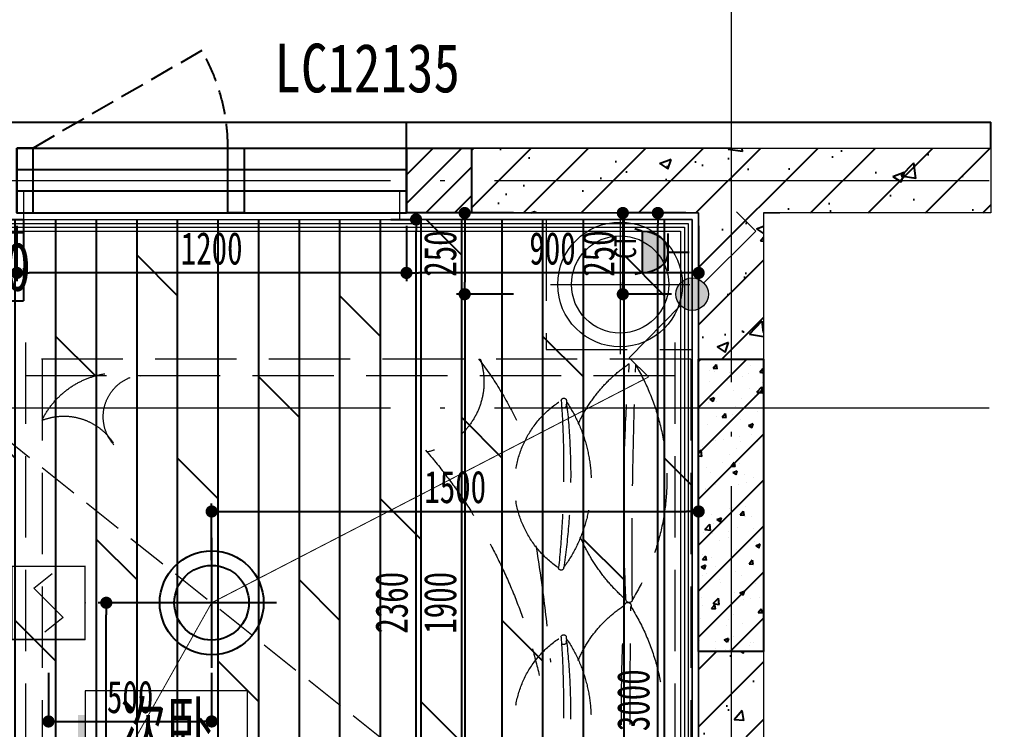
# Model space of a CAD drawing. Header units: millimetres. Extents: x 815519 to 890079, y 147095 to 251022.
# Drawn here: x 849221 to 852239, y 215428 to 217613 of the extents above; entities that cross this region are included whole.
import ezdxf
from ezdxf.enums import TextEntityAlignment as Align

# ---------------------------------------------------------------- set-up
doc = ezdxf.new("R2010")
doc.units = ezdxf.units.MM
doc.header["$LTSCALE"] = 1000
for name, pattern in [('__DASH', [0.35, 0.25, -0.1]), ('DASH', [0.35, 0.25, -0.1]), ('DASHDOT', [1, 0.5, -0.25, 0, -0.25]), ('DOTE', [61.468, 50.8, -5.08, 0.508, -5.08])]:
    doc.linetypes.add(name, pattern=pattern)
doc.layers.get('Defpoints').update_dxf_attribs({"color": 1})
for name, color, linetype in [('-02插座图层', 30, 'Continuous'), ('A-WIND（门窗）', 155, 'Continuous'), ('A-完成面尺寸标注', 53, 'Continuous'), ('A-尺寸标注', 53, 'Continuous'), ('DOOR_FIRE', 4, 'Continuous'), ('EL-插座设备', 11, 'Continuous'), ('EQUIP-消防', 3, 'Continuous'), ('FC-材料分缝', 8, 'Continuous'), ('PC_预制内墙', 31, 'Continuous'), ('PC_预制外墙', 11, 'Continuous'), ('PC_预制外墙填充', 252, 'Continuous'), ('PUB_HATCH', 8, 'Continuous'), ('SURFACE', 6, 'Continuous'), ('WINDOW_TEXT', 7, 'Continuous'), ('空调', 9, 'Continuous')]:
    doc.layers.add(name, color=color, linetype=linetype)
for name, color, linetype, lineweight in [('A-文字', 50, 'Continuous', 0), ('EL-开关尺寸', 53, 'Continuous', 0), ('EL-开关设备', 140, 'Continuous', 0), ('EL-插座尺寸', 53, 'Continuous', 0), ('EL-线路控制', 11, 'Continuous', 0), ('FF-活动家具', 33, 'Continuous', 0), ('L-梁', 91, 'DASH', 0), ('RC-天花尺寸', 53, 'Continuous', 0), ('RC-天花灯具', 140, 'Continuous', 0), ('RC-天花灯具尺寸', 53, 'Continuous', 0), ('RC-天花造型', 40, 'Continuous', 0), ('S-WALL', 255, 'Continuous', 0), ('S-装饰完成线', 30, 'Continuous', 0), ('S-轴线', 149, 'DOTE', 0), ('梁标注', 134, 'Continuous', 18)]:
    doc.layers.add(name, color=color, linetype=linetype, lineweight=lineweight)
doc.styles.get("Standard").update_dxf_attribs({"font": 'gbenor.shx', "bigfont": 'gbcbig.shx'})
doc.styles.add('TH-STYLE1', font='', dxfattribs={"width": 0.7})
doc.styles.add('宋体', font='', dxfattribs={"width": 0.8})
doc.styles.add('文字标注', font='')
doc.styles.get('TH-STYLE1').set_extended_font_data('STFangsong')
doc.styles.get('宋体').set_extended_font_data('NSimSun')
doc.styles.get('文字标注').set_extended_font_data('SimSun')
doc.dimstyles.new('[布局]1：50', dxfattribs={"dimtxt": 2, "dimasz": 0.75, "dimexe": 0.5, "dimexo": 0.8, "dimgap": 0.5, "dimtad": 1, "dimdec": 0, "dimlfac": 50, "dimrnd": 5, "dimdsep": 46, "dimtxsty": 'TH-STYLE1', "dimblk": 'DOT', "dimcen": 1, "dimdle": 0.5, "dimclrd": 53, "dimclre": 53, "dimclrt": 53, "dimadec": 0, "dimazin": 0, "dimtfac": 1, "dimtdec": 0, "dimtix": 1, "dimtmove": 2, "dimatfit": 3, "dimldrblk": 'HBA_DIMENSION_TICK-天华', "dimfxl": 3, "dimfxlon": 1, "dimarcsym": 0})
doc.dimstyles.new('TH-1：50', dxfattribs={"dimscale": 50, "dimtxt": 2, "dimasz": 0.75, "dimexe": 0.5, "dimexo": 0.8, "dimgap": 0.5, "dimtad": 1, "dimdec": 0, "dimrnd": 5, "dimdsep": 46, "dimtxsty": 'TH-STYLE1', "dimblk": 'DOT', "dimcen": 1, "dimdle": 0.5, "dimclrd": 53, "dimclre": 53, "dimclrt": 2, "dimadec": 0, "dimazin": 2, "dimtfac": 1, "dimtdec": 0, "dimtix": 1, "dimtmove": 2, "dimatfit": 3, "dimldrblk": 'HBA_DIMENSION_TICK-天华', "dimfxl": 3, "dimfxlon": 1, "dimarcsym": 0})
doc.dimstyles.new('TH-[布局]1：50', dxfattribs={"dimscale": 0, "dimtxt": 2, "dimasz": 0.75, "dimexe": 0.3, "dimexo": 0.8, "dimgap": 0.5, "dimtad": 1, "dimdec": 0, "dimrnd": 5, "dimdsep": 46, "dimtxsty": 'TH-STYLE1', "dimblk": 'DOT', "dimcen": 1, "dimdle": 0.5, "dimclrd": 53, "dimclre": 53, "dimclrt": 53, "dimadec": 0, "dimazin": 2, "dimtfac": 1, "dimtdec": 0, "dimtix": 1, "dimtmove": 2, "dimatfit": 3, "dimldrblk": 'HBA_DIMENSION_TICK-天华', "dimfxl": 3, "dimfxlon": 1, "dimarcsym": 0})
pattern_1 = [(45, (-168259.29, 41209.81), (-88.388348, 88.388348), []), (50, (-168259.3, 41209.8), (358.63009, -31.37607), [37.5, -412.5]), (355, (-168259.3, 41209.8), (-69.37567, 376.09607), [30, -330]), (100.4514, (-168229.4, 41207.2), (289.25469, 344.71977), [31.8701, -350.57106]), (46.1842, (-168259.3, 41309.8), (533.62052, -82.7595), [56.25, -618.75]), (96.6356, (-168214.8, 41302.9), (467.33135, 487.05894), [47.80514, -525.8565]), (351.1842, (-168259.3, 41309.8), (467.33097, 487.0593), [45, -495]), (21, (-168209.3, 41284.8), (298.45353, -201.309445), [37.5, -412.5]), (326, (-168209.3, 41284.8), (121.65767, 362.57502), [30, -330]), (71.4514, (-168184.42, 41268.03), (420.11131, 161.26525), [31.8701, -350.57106]), (37.5, (-168259.29, 41209.81), (6.079928, 166.446927), [0, -326, 0, -335, 0, -331.25]), (7.5, (-168259.3, 41209.8), (131.53477, 197.205856), [0, -191, 0, -318.5, 0, -126.25]), (327.5, (-168370.79, 41209.81), (266.911218, -11.277436), [0, -125, 0, -390, 0, -517.5]), (317.5, (-168420.8, 41209.8), (291.593085, 50.05249), [0, -162.5, 0, -259, 0, -367.5])]

# ---------------------------------------------------------------- blocks, each defined once
blk = doc.blocks.new('A$C0F4F02FF')
at = {"layer": 'FF-活动家具', "linetype": 'DASH'}
for p, q in [((51.3, 2102.1, 0), (51.3, 0, 0)), ((1551.3, 2102.1, 0), (51.3, 2102.1, 0)), ((1551.3, 2102.1, 0), (1551.3, 0, 0)), ((1602.6, 2052.1, 0), (0, 2052.1, 0)), ((102.6, 52.1, 0), (102.6, 2052.1, 0)), ((1500, 2052.1, 0), (1500, 52.1, 0)), ((1551.3, 103.4, 0), (0, 103.4, 0)), ((1602.6, 52.1, 0), (0, 52.1, 0))]:
    blk.add_line(p, q, dxfattribs=at)
for centre, radius, start, end in [((1181.1, 1332.3, 0), 695.6, 59.5662, 122.0667), ((429.3, 1339.9, 0), 680.6, 58.0487, 121.2502), ((66, 1922.4, 0), 10.1, 72.0618, 265.082), ((950.8, 17495.5, 0), 15574.4, 269.48883, 272.14411), ((76.1, 1911.9, 0), 9.88, 89.3276, 270.8965), ((525.9, 17128.3, 0), 15213.2, 268.30614, 270.99275), ((468.4, 7425.7, 0), 5537.6, 265.9389, 273.3651), ((792.6, 1907.7, 0), 10.1, 274.918, 107.9382), ((811.7, 1911.9, 0), 9.88, 89.3276, 270.8965), ((1094.4, 7563.2, 0), 5668.2, 267.1426, 274.4827), ((1163.7, 2165.8, 0), 451.8, 294.6569, 325.8613), ((498.1, 2292, 0), 575.9, 222.8956, 247.3163), ((476, 2102.9, 0), 378.2, 292.9977, 327.1262), ((1220.8, 2264, 0), 547.5, 221.6663, 246.7157), ((442.7, 1349.9, 0), 444.7, 55.8515, 125.9934), ((1171, 1350.3, 0), 444.7, 55.8515, 125.9934), ((467.3, -179.1, 0), 1910.3, 83.2357, 98.6092), ((1195.6, -178.6, 0), 1910.3, 83.2357, 98.6092), ((181.2, 1701.8, 0), 7.9, 89.3276, 270.8965), ((485.5, -1244, 0), 2953.6, 85.9238, 95.9112), ((435.2, 1866.7, 0), 308, 214.4784, 327.7112), ((680.3, 1710, 0), 7.9, 58.9675, 240.5364), ((694.8, 1710.2, 0), 8.11, 274.918, 107.9382), ((909.6, 1702.2, 0), 7.9, 89.3276, 270.8965), ((1213.9, -1243.5, 0), 2953.6, 85.9238, 95.9112), ((1163.6, 1867.1, 0), 308, 214.4784, 327.7112), ((1408.6, 1710.4, 0), 7.9, 58.9675, 240.5364), ((1423.1, 1710.6, 0), 8.11, 274.918, 107.9382), ((524.1, -28.9, 0), 1725.1, 100.5204, 105.8564), ((879.4, -1635.1, 0), 3363.9, 101.3937, 104.2257), ((202.4, -3107.9, 0), 4795.5, 80.7037, 85.0256), ((226.9, 78.5, 0), 1595.4, 49.1342, 77.2997), ((910.2, 616.3, 0), 1050.9, 52.3086, 64.4628), ((1481.3, 1244.2, 0), 220.5, 71.0984, 168.1261), ((1249.9, 336.9, 0), 259.5, 295.8528, 15.458), ((1373.9, 421.6, 0), 129.7, 228.545, 346.4387), ((1193.7, 170.6, 0), 182.2, 338.3561, 59.178)]:
    blk.add_arc(centre, radius, start, end, dxfattribs=at)
blk = doc.blocks.new('A$C0A6165FC')
at = {"layer": 'RC-天花灯具', "color": 8, "lineweight": -2}
for p, q in [((200, 400), (200, 0)), ((400, 200), (0, 200))]:
    blk.add_line(p, q, dxfattribs=at)
at = {"layer": 'RC-天花灯具', "lineweight": -2}
blk.add_circle((200, 200), 160, dxfattribs=at)
at = {"layer": 'RC-天花灯具', "color": 8, "lineweight": -2}
blk.add_circle((200, 200), 115, dxfattribs=at)
blk = doc.blocks.new('A$C388B4B4C')
at = {"layer": 'FF-活动家具'}
for p, q in [((228, 428.9), (228, 0)), ((13.6, 214.4), (442.5, 214.4))]:
    blk.add_line(p, q, dxfattribs=at)
at = {"layer": 'FF-活动家具', "linetype": 'DASH'}
blk.add_lwpolyline([(0, 414.4), (0, 14.4), (450, 14.4), (450, 414.4)], close=True, dxfattribs=at)
at = {"layer": 'FF-活动家具'}
for radius in [192, 149.7]:
    blk.add_circle((228, 214.4, 0), radius, dxfattribs=at)
blk = doc.blocks.new('wgwegwevberr')
at = {"layer": 'L-梁', "linetype": 'DASH'}
for p, q in [((846812.3, 145943.9), (850612.3, 145943.9)), ((846812.3, 145743.9), (850612.3, 145743.9))]:
    blk.add_line(p, q, dxfattribs=at)
blk = doc.blocks.new('_Dot')
at = {"color": 33, "linetype": 'ByBlock', "lineweight": -2}
blk.add_line((-0.5, 0), (-1, 0), dxfattribs=at)
at = {"color": 33, "linetype": 'ByBlock', "const_width": 0.5}
blk.add_lwpolyline([(-0.25, 0, 1), (0.25, 0, 1)], format="xyb", close=True, dxfattribs=at)
blk = doc.blocks.new('*D371')
at = {"layer": 'Defpoints', "color": 0, "transparency": 16777216}
for p in [(851007.4, 217017.5, 6.9), (850591.6, 216767.5), (851292.3, 216767.5, 6.9)]:
    blk.add_point(p, dxfattribs=at)
at = {"layer": 'EL-插座尺寸', "color": 53, "lineweight": -2, "transparency": 16777216}
for p, q in [((850741.5, 217017.5), (850566.6, 217017.5)), ((850591.6, 216980), (850591.6, 216805)), ((850741.6, 216767.5), (850566.6, 216767.5))]:
    blk.add_line(p, q, dxfattribs=at)
at = {"layer": 'EL-插座尺寸', "color": 53, "lineweight": -2, "transparency": 16777216, "xscale": 37.5, "yscale": 37.5, "zscale": 37.5}
for p, rotation in [((850591.6, 217017.5), 90), ((850591.6, 216767.5), 270)]:
    blk.add_blockref('_Dot', p, dxfattribs=dict(at, rotation=rotation))
at = {"layer": 'EL-插座尺寸', "color": 2, "transparency": 16777216, "insert": (850516.6, 216892.5), "char_height": 100, "attachment_point": 5, "rotation": 90, "style": 'TH-STYLE1'}
blk.add_mtext('250', dxfattribs=at)
blk = doc.blocks.new('HBA_DIMENSION_TICK-天华')
at = {"color": 50, "linetype": 'ByBlock'}
for points in [[(-72.714, 62.307), (-54.906, 79.963), (-12, -0.037), (0, 0)], [(-72.714, -62.307), (-54.906, -79.963), (-12, 0.037), (0, 0)]]:
    blk.add_solid(points, dxfattribs=at)
blk = doc.blocks.new('*D271')
at = {"layer": 'Defpoints', "color": 0, "transparency": 16777216}
for p in [(851292.3, 216767.5, 6.9), (850591.6, 214867.5), (851292.3, 214867.5)]:
    blk.add_point(p, dxfattribs=at)
at = {"layer": 'EL-插座尺寸', "color": 53, "lineweight": -2, "transparency": 16777216}
for p, q in [((850741.6, 216767.5), (850566.6, 216767.5)), ((850591.6, 216730), (850591.6, 214905)), ((850741.6, 214867.5), (850566.6, 214867.5))]:
    blk.add_line(p, q, dxfattribs=at)
at = {"layer": 'EL-插座尺寸', "color": 53, "lineweight": -2, "transparency": 16777216, "xscale": 37.5, "yscale": 37.5, "zscale": 37.5}
for p, rotation in [((850591.6, 216767.5), 90), ((850591.6, 214867.5), 270)]:
    blk.add_blockref('_Dot', p, dxfattribs=dict(at, rotation=rotation))
at = {"layer": 'EL-插座尺寸', "color": 2, "transparency": 16777216, "insert": (850516.6, 215817.5), "char_height": 100, "attachment_point": 5, "rotation": 90, "style": 'TH-STYLE1'}
blk.add_mtext('1900', dxfattribs=at)
blk = doc.blocks.new('*D247')
at = {"layer": 'Defpoints', "color": 0, "ltscale": 0.5, "transparency": 16777216}
for p in [(851312.3, 217017.5), (851078.7, 216767.5), (851292.3, 216767.5)]:
    blk.add_point(p, dxfattribs=at)
at = {"layer": 'EL-开关尺寸', "color": 53, "lineweight": -2, "ltscale": 0.5, "transparency": 16777216}
for p, q in [((851228.7, 217017.5), (851063.7, 217017.5)), ((851078.7, 216980), (851078.7, 216805)), ((851228.7, 216767.5), (851063.7, 216767.5))]:
    blk.add_line(p, q, dxfattribs=at)
at = {"layer": 'EL-开关尺寸', "color": 53, "lineweight": -2, "ltscale": 0.5, "transparency": 16777216, "xscale": 37.49999999999999, "yscale": 37.49999999999999, "zscale": 37.49999999999999}
for p, rotation in [((851078.7, 217017.5), 90), ((851078.7, 216767.5), 270)]:
    blk.add_blockref('_Dot', p, dxfattribs=dict(at, rotation=rotation))
at = {"layer": 'EL-开关尺寸', "color": 53, "ltscale": 0.5, "transparency": 16777216, "insert": (851003.7, 216892.5), "char_height": 100, "attachment_point": 5, "rotation": 90, "style": 'TH-STYLE1'}
blk.add_mtext('250', dxfattribs=at)
blk = doc.blocks.new('dddfg')
at = {"layer": '空调'}
for p, q in [((-230086.3, 24543.2), (-230086.3, 24368.2)), ((-229986.3, 24543.2), (-230086.3, 24543.2)), ((-230046.3, 24543.2), (-230046.3, 24368.2)), ((-229836.3, 24543.2), (-229936.3, 24543.2)), ((-229876.3, 24543.2), (-229876.3, 24368.2)), ((-229836.3, 24543.2), (-229836.3, 24368.2)), ((-230086.3, 24318.2), (-230086.3, 24118.2)), ((-230046.3, 24318.2), (-230046.3, 24118.2)), ((-229876.3, 24318.2), (-229876.3, 24118.2)), ((-229836.3, 24318.2), (-229836.3, 24118.2)), ((-230086.3, 24068.2), (-230086.3, 23868.2)), ((-230046.3, 24068.2), (-230046.3, 23868.2)), ((-229876.3, 24068.2), (-229876.3, 23868.2)), ((-229836.3, 24068.2), (-229836.3, 23868.2)), ((-230086.3, 23818.2), (-230086.3, 23643.2)), ((-230046.3, 23818.2), (-230046.3, 23643.2)), ((-229876.3, 23818.2), (-229876.3, 23643.2)), ((-229836.3, 23818.2), (-229836.3, 23643.2)), ((-230086.3, 23643.2), (-229986.3, 23643.2)), ((-229936.3, 23643.2), (-229836.3, 23643.2))]:
    blk.add_line(p, q, dxfattribs=at)
blk = doc.blocks.new('*U222')
at = {"color": 140}
blk.add_lwpolyline([(-5.406, -2.338), (4.594, -2.338), (4.594, 2.328), (-5.406, 2.328), (-5.406, -2.338)], dxfattribs=at)
at = {"color": 140, "ltscale": 4}
for points in [[(-5.406, 0.828), (-5.856, 0.828), (-5.406, -2.338), (-5.856, -2.788)], [(2.344, -2.338), (2.344, -2.788), (-5.406, -2.338), (-5.856, -2.788)]]:
    blk.add_solid(points, dxfattribs=at)
at = {"color": 2, "ltscale": 4, "style": 'TH-STYLE1', "width": 0.7, "flags": 8}
blk.add_attdef('功能区文字', text='', height=2.5, dxfattribs=at).set_placement((-0.406, 0.099), align=Align.MIDDLE_CENTER)
blk = doc.blocks.new('*D462')
at = {"layer": 'A-尺寸标注', "color": 53, "lineweight": -2, "ltscale": 0.5, "transparency": 16777216}
for p, q in [((853022, 218517.5), (853197, 218517.5)), ((853172, 210555), (853172, 218480)), ((853022, 210517.5), (853197, 210517.5))]:
    blk.add_line(p, q, dxfattribs=at)
at = {"layer": 'Defpoints', "color": 0, "ltscale": 0.5, "transparency": 16777216}
for p in [(852189.4, 218517.5), (853172, 218517.5), (852189.4, 210517.5)]:
    blk.add_point(p, dxfattribs=at)
at = {"layer": 'A-尺寸标注', "color": 53, "lineweight": -2, "ltscale": 0.5, "transparency": 16777216, "xscale": 37.5, "yscale": 37.5, "zscale": 37.5}
for p, rotation in [((853172, 218517.5), 90), ((853172, 210517.5), 270)]:
    blk.add_blockref('_Dot', p, dxfattribs=dict(at, rotation=rotation))
at = {"layer": 'A-尺寸标注', "color": 2, "ltscale": 0.5, "transparency": 16777216, "insert": (853097, 214517.5), "char_height": 100, "attachment_point": 5, "rotation": 90, "style": 'TH-STYLE1'}
blk.add_mtext('8000', dxfattribs=at)
blk = doc.blocks.new('$WINLIB2D$00000001')
for p, q in [((-0.5, 0.5), (0.5, 0.5)), ((-0.5, 0.5), (-0.5, -0.5)), ((0.5, -0.5), (0.5, 0.5)), ((0.5, 0.1667), (-0.5, 0.1667)), ((0.5, -0.1667), (-0.5, -0.1667)), ((-0.5, -0.5), (0.5, -0.5))]:
    blk.add_line(p, q)
blk = doc.blocks.new('*D980')
at = {"layer": 'A-完成面尺寸标注', "color": 53, "lineweight": -2, "ltscale": 0.5, "transparency": 16777216}
for p, q in [((851272.3, 217017.5), (851161.5, 217017.5)), ((851186.5, 214055), (851186.5, 216980)), ((851272.3, 214017.5), (851161.5, 214017.5))]:
    blk.add_line(p, q, dxfattribs=at)
at = {"layer": 'Defpoints', "color": 0, "ltscale": 0.5, "transparency": 16777216}
for p in [(851186.5, 217017.5), (851312.3, 217017.5, 6.9), (851312.3, 214017.5, 6.9)]:
    blk.add_point(p, dxfattribs=at)
at = {"layer": 'A-完成面尺寸标注', "color": 53, "lineweight": -2, "ltscale": 0.5, "transparency": 16777216, "xscale": 37.49999999999999, "yscale": 37.49999999999999, "zscale": 37.49999999999999}
for p, rotation in [((851186.5, 217017.5), 90), ((851186.5, 214017.5), 270)]:
    blk.add_blockref('_Dot', p, dxfattribs=dict(at, rotation=rotation))
at = {"layer": 'A-完成面尺寸标注', "color": 53, "ltscale": 0.5, "transparency": 16777216, "insert": (851111.5, 215517.5), "char_height": 100, "attachment_point": 5, "rotation": 90, "style": 'TH-STYLE1'}
blk.add_mtext('3000', dxfattribs=at)
blk = doc.blocks.new('*D974')
at = {"layer": 'A-完成面尺寸标注', "color": 53, "lineweight": -2, "ltscale": 0.5, "transparency": 16777216}
for p, q in [((848312.3, 216977.5), (848312.3, 216808)), ((849212.3, 216977.5), (849212.3, 216808)), ((849174.8, 216833), (848349.8, 216833))]:
    blk.add_line(p, q, dxfattribs=at)
at = {"layer": 'Defpoints', "color": 0, "ltscale": 0.5, "transparency": 16777216}
for p in [(848312.3, 217017.5, 6.9), (849212.3, 217017.5, 6.9), (848312.3, 216833)]:
    blk.add_point(p, dxfattribs=at)
at = {"layer": 'A-完成面尺寸标注', "color": 53, "lineweight": -2, "ltscale": 0.5, "transparency": 16777216, "xscale": 37.49999999999999, "yscale": 37.49999999999999, "zscale": 37.49999999999999, "rotation": 180}
blk.add_blockref('_Dot', (848312.3, 216833), dxfattribs=at)
at = {"layer": 'A-完成面尺寸标注', "color": 53, "lineweight": -2, "ltscale": 0.5, "transparency": 16777216, "xscale": 37.49999999999999, "yscale": 37.49999999999999, "zscale": 37.49999999999999}
blk.add_blockref('_Dot', (849212.3, 216833), dxfattribs=at)
at = {"layer": 'A-完成面尺寸标注', "color": 53, "ltscale": 0.5, "transparency": 16777216, "insert": (848762.3, 216908), "char_height": 100, "attachment_point": 5, "style": 'TH-STYLE1'}
blk.add_mtext('900', dxfattribs=at)
blk = doc.blocks.new('*D281')
at = {"layer": 'Defpoints', "color": 0, "ltscale": 0.5, "transparency": 16777216}
for p in [(850324.2, 216997.5), (850441.9, 216997.5), (850368.2, 214637.5)]:
    blk.add_point(p, dxfattribs=at)
at = {"layer": 'RC-天花尺寸', "color": 53, "lineweight": -2, "ltscale": 0.5, "transparency": 16777216}
for p, q in [((850364.2, 216997.5), (850456.9, 216997.5)), ((850441.9, 214675), (850441.9, 216960)), ((850408.2, 214637.5), (850456.9, 214637.5))]:
    blk.add_line(p, q, dxfattribs=at)
at = {"layer": 'RC-天花尺寸', "color": 53, "lineweight": -2, "ltscale": 0.5, "transparency": 16777216, "xscale": 37.49999999999999, "yscale": 37.49999999999999, "zscale": 37.49999999999999}
for p, rotation in [((850441.9, 216997.5), 90), ((850441.9, 214637.5), 270)]:
    blk.add_blockref('_Dot', p, dxfattribs=dict(at, rotation=rotation))
at = {"layer": 'RC-天花尺寸', "color": 53, "ltscale": 0.5, "transparency": 16777216, "insert": (850366.9, 215817.5), "char_height": 100, "attachment_point": 5, "rotation": 90, "style": 'TH-STYLE1'}
blk.add_mtext('2360', dxfattribs=at)
blk = doc.blocks.new('*D512')
at = {"layer": 'Defpoints', "color": 0, "ltscale": 0.5, "transparency": 16777216}
for p in [(851312.3, 216098.6), (849812.3, 215817.5), (851312.3, 215817.5, 6.9)]:
    blk.add_point(p, dxfattribs=at)
at = {"layer": 'RC-天花灯具尺寸', "color": 53, "lineweight": -2, "ltscale": 0.5, "transparency": 16777216}
for p, q in [((849812.3, 215948.6), (849812.3, 216123.6)), ((851312.3, 215948.7), (851312.3, 216123.6)), ((849849.8, 216098.6), (851274.8, 216098.6))]:
    blk.add_line(p, q, dxfattribs=at)
at = {"layer": 'RC-天花灯具尺寸', "color": 53, "lineweight": -2, "ltscale": 0.5, "transparency": 16777216, "xscale": 37.49999999999999, "yscale": 37.49999999999999, "zscale": 37.49999999999999, "rotation": 180}
blk.add_blockref('_Dot', (849812.3, 216098.6), dxfattribs=at)
at = {"layer": 'RC-天花灯具尺寸', "color": 53, "lineweight": -2, "ltscale": 0.5, "transparency": 16777216, "xscale": 37.49999999999999, "yscale": 37.49999999999999, "zscale": 37.49999999999999}
blk.add_blockref('_Dot', (851312.3, 216098.6), dxfattribs=at)
at = {"layer": 'RC-天花灯具尺寸', "color": 53, "ltscale": 0.5, "transparency": 16777216, "insert": (850562.3, 216173.6), "char_height": 100, "attachment_point": 5, "style": 'TH-STYLE1'}
blk.add_mtext('1500', dxfattribs=at)
blk = doc.blocks.new('*D513')
at = {"layer": 'Defpoints', "color": 0, "ltscale": 0.5, "transparency": 16777216}
for p in [(849487.7, 215817.5), (849812.3, 215817.5), (849366.1, 214617.5, 6.9)]:
    blk.add_point(p, dxfattribs=at)
at = {"layer": 'RC-天花灯具尺寸', "color": 53, "lineweight": -2, "ltscale": 0.5, "transparency": 16777216}
for p, q in [((849637.7, 215817.5), (849462.7, 215817.5)), ((849487.7, 214655), (849487.7, 215780)), ((849406.1, 214617.5), (849512.7, 214617.5))]:
    blk.add_line(p, q, dxfattribs=at)
at = {"layer": 'RC-天花灯具尺寸', "color": 53, "lineweight": -2, "ltscale": 0.5, "transparency": 16777216, "xscale": 37.49999999999999, "yscale": 37.49999999999999, "zscale": 37.49999999999999}
for p, rotation in [((849487.7, 215817.5), 90), ((849487.7, 214617.5), 270)]:
    blk.add_blockref('_Dot', p, dxfattribs=dict(at, rotation=rotation))
at = {"layer": 'RC-天花灯具尺寸', "color": 53, "ltscale": 0.5, "transparency": 16777216, "insert": (849412.7, 215217.5), "char_height": 100, "attachment_point": 5, "rotation": 90, "style": 'TH-STYLE1'}
blk.add_mtext('1200', dxfattribs=at)
blk = doc.blocks.new('A户型左模型')
at = {"layer": '梁标注', "color": 3, "style": '宋体', "width": 0.8}
blk.add_text('200x540', height=150, dxfattribs=at).set_placement((671775.6, -220192.8), align=Align.MIDDLE_CENTER)
blk = doc.blocks.new('A$C0F24531A')
at = {"layer": 'EL-插座设备'}
blk.add_hatch(color=11, dxfattribs=at).paths.add_polyline_path([(-2.98, 5.37, 0.998307), (2.98, 5.37)])
at = {"layer": 'EL-插座设备', "color": 11}
for p, q in [((-2.98, 5.4), (-3.31, 6.22)), ((2.98, 5.41), (3.22, 6.2)), ((-2.98, 5.37), (2.98, 5.37)), ((2.98, 5.37), (2.98, 5.41)), ((2.67, 2.39), (-2.63, 2.39)), ((0, 2.4), (0, 0))]:
    blk.add_line(p, q, dxfattribs=at)
blk.add_arc((0, 5.38), 2.98, 180.0968, 359.9027, dxfattribs=at)
blk = doc.blocks.new('A$C43BA3555')
at = {"layer": 'EL-插座设备', "color": 11, "xscale": 42.42424242361449, "yscale": 42.42424242361449, "zscale": 42.42424242361449, "rotation": 180}
blk.add_blockref('A$C0F24531A', (0, 0), dxfattribs=at)
at = {"layer": 'EL-插座设备', "color": 11, "style": '文字标注'}
blk.add_attdef('F', (-32.4, -348.7), '', height=106.1, dxfattribs=at)
blk = doc.blocks.new('*U551')
at = {"ltscale": 0.3}
h = blk.add_hatch(color=256, dxfattribs=at)
h.dxf.hatch_style = 1
edge = h.paths.add_edge_path()
edge.add_arc((0, 0), 50, 0, 360)
for p, q in [((195.9, 194.1), (136.6, 253.4)), ((36.2, 34.5), (195.9, 194.1))]:
    blk.add_line(p, q, dxfattribs=at)
blk.add_circle((0, 0), 50, dxfattribs=at)
blk = doc.blocks.new('A$C04D951FC')
at = {"layer": 'RC-天花灯具'}
for p, q in [((-4.5, 4.5), (-4.5, 0)), ((0, 0), (0, 4.5)), ((-3.15, 3.15), (-2.025, 4.05)), ((-2.25, 2.25), (-3.15, 3.15)), ((-2.25, 2.25), (-1.35, 1.35)), ((-1.35, 1.35), (-2.475, 0.45)), ((-4.5, 0), (0, 0))]:
    blk.add_line(p, q, dxfattribs=at)
at = {"layer": 'RC-天花灯具', "const_width": 0.09}
blk.add_lwpolyline([(-4.5, 4.5), (0, 4.5), (0, 0), (-4.5, 0), (-4.5, 4.5), (0, 4.5)], dxfattribs=at)
at = {"layer": 'RC-天花灯具'}
for p in [(-4.5, 2.25), (0, 2.25), (-2.25, 0)]:
    blk.add_point(p, dxfattribs=at)
at = {"layer": 'RC-天花灯具', "flags": 1}
blk.add_attdef('A', text='', height=0.00009, dxfattribs=at).set_placement((-2.25, 2.25), align=Align.MIDDLE_CENTER)
blk = doc.blocks.new('*D362')
at = {"layer": 'Defpoints', "color": 0, "ltscale": 0.5, "transparency": 16777216}
for p in [(849309.8, 215817.5), (849812.3, 215817.5), (849812.3, 215452.2)]:
    blk.add_point(p, dxfattribs=at)
at = {"layer": 'EQUIP-消防', "color": 53, "lineweight": -2, "ltscale": 0.5, "transparency": 16777216}
for p, q in [((849309.8, 215602.2), (849309.8, 215437.2)), ((849812.3, 215602.2), (849812.3, 215437.2)), ((849347.3, 215452.2), (849774.8, 215452.2))]:
    blk.add_line(p, q, dxfattribs=at)
at = {"layer": 'EQUIP-消防', "color": 53, "lineweight": -2, "ltscale": 0.5, "transparency": 16777216, "xscale": 37.49999999999999, "yscale": 37.49999999999999, "zscale": 37.49999999999999, "rotation": 180}
blk.add_blockref('_Dot', (849309.8, 215452.2), dxfattribs=at)
at = {"layer": 'EQUIP-消防', "color": 53, "lineweight": -2, "ltscale": 0.5, "transparency": 16777216, "xscale": 37.49999999999999, "yscale": 37.49999999999999, "zscale": 37.49999999999999}
blk.add_blockref('_Dot', (849812.3, 215452.2), dxfattribs=at)
at = {"layer": 'EQUIP-消防', "color": 53, "ltscale": 0.5, "transparency": 16777216, "insert": (849561.1, 215527.2), "char_height": 100, "attachment_point": 5, "style": 'TH-STYLE1'}
blk.add_mtext('500', dxfattribs=at)
blk = doc.blocks.new('*D1457')
at = {"layer": 'A-完成面尺寸标注', "color": 53, "lineweight": -2, "ltscale": 0.5, "transparency": 16777216}
for p, q in [((849212.3, 216977.5), (849212.3, 216808)), ((850412.3, 216977.5), (850412.3, 216808)), ((850374.8, 216833), (849249.8, 216833))]:
    blk.add_line(p, q, dxfattribs=at)
at = {"layer": 'Defpoints', "color": 0, "ltscale": 0.5, "transparency": 16777216}
for p in [(849212.3, 217017.5, 6.9), (850412.3, 217017.5, 6.9), (849212.3, 216833)]:
    blk.add_point(p, dxfattribs=at)
at = {"layer": 'A-完成面尺寸标注', "color": 53, "lineweight": -2, "ltscale": 0.5, "transparency": 16777216, "xscale": 37.49999999999999, "yscale": 37.49999999999999, "zscale": 37.49999999999999, "rotation": 180}
blk.add_blockref('_Dot', (849212.3, 216833), dxfattribs=at)
at = {"layer": 'A-完成面尺寸标注', "color": 53, "lineweight": -2, "ltscale": 0.5, "transparency": 16777216, "xscale": 37.49999999999999, "yscale": 37.49999999999999, "zscale": 37.49999999999999}
blk.add_blockref('_Dot', (850412.3, 216833), dxfattribs=at)
at = {"layer": 'A-完成面尺寸标注', "color": 53, "ltscale": 0.5, "transparency": 16777216, "insert": (849812.3, 216908), "char_height": 100, "attachment_point": 5, "style": 'TH-STYLE1'}
blk.add_mtext('1200', dxfattribs=at)
blk = doc.blocks.new('*D1458')
at = {"layer": 'A-完成面尺寸标注', "color": 53, "lineweight": -2, "ltscale": 0.5, "transparency": 16777216}
for p, q in [((850412.3, 216977.5), (850412.3, 216808)), ((851312.3, 216977.5), (851312.3, 216808)), ((851274.8, 216833), (850449.8, 216833))]:
    blk.add_line(p, q, dxfattribs=at)
at = {"layer": 'Defpoints', "color": 0, "ltscale": 0.5, "transparency": 16777216}
for p in [(850412.3, 217017.5, 6.9), (851312.3, 217017.5, 6.9), (850412.3, 216833)]:
    blk.add_point(p, dxfattribs=at)
at = {"layer": 'A-完成面尺寸标注', "color": 53, "lineweight": -2, "ltscale": 0.5, "transparency": 16777216, "xscale": 37.49999999999999, "yscale": 37.49999999999999, "zscale": 37.49999999999999, "rotation": 180}
blk.add_blockref('_Dot', (850412.3, 216833), dxfattribs=at)
at = {"layer": 'A-完成面尺寸标注', "color": 53, "lineweight": -2, "ltscale": 0.5, "transparency": 16777216, "xscale": 37.49999999999999, "yscale": 37.49999999999999, "zscale": 37.49999999999999}
blk.add_blockref('_Dot', (851312.3, 216833), dxfattribs=at)
at = {"layer": 'A-完成面尺寸标注', "color": 53, "ltscale": 0.5, "transparency": 16777216, "insert": (850862.3, 216908), "char_height": 100, "attachment_point": 5, "style": 'TH-STYLE1'}
blk.add_mtext('900', dxfattribs=at)
blk = doc.blocks.new('A$C746D5DE6')
at = {"layer": 'PC_预制内墙'}
for p, q in [((9300, 6842.9), (9307.1, 6849.9)), ((9300, 6701.5), (9448.5, 6849.9)), ((9334.9, 6849.1), (9334.9, 6849.1)), ((9344.6, 6822), (9354.2, 6833.5)), ((9344.6, 6822), (9356.5, 6821)), ((9356.8, 6820.5), (9354.5, 6833.1)), ((9459.3, 6831), (9459.3, 6831)), ((9488, 6809.5), (9497.7, 6821)), ((9500, 6809.4), (9497.9, 6820.5)), ((9333, 6814.4), (9333, 6814.4)), ((9347.5, 6810.6), (9347.5, 6810.6)), ((9394.1, 6808.2), (9394.1, 6808.2)), ((9435.1, 6796.6), (9435.1, 6796.6)), ((9454.2, 6806.1), (9454.2, 6806.1)), ((9488, 6809.5), (9500, 6808.4)), ((9332.4, 6782.6), (9332.4, 6782.6)), ((9389.6, 6783.7), (9389.6, 6783.7)), ((9478.9, 6748.7), (9494.5, 6764.9)), ((9497, 6745.5), (9494.7, 6764.5)), ((9496.4, 6779.2), (9496.4, 6779.2)), ((9300, 6560), (9500, 6760)), ((9334.1, 6726.7), (9348.1, 6732.1)), ((9344.3, 6719.6), (9348.4, 6731.7)), ((9406.7, 6752.1), (9406.7, 6752.1)), ((9432.7, 6730.1), (9432.7, 6730.1)), ((9456.8, 6758.7), (9456.8, 6758.7)), ((9470.5, 6738.2), (9470.5, 6738.2)), ((9478.9, 6748.7), (9496.7, 6745.9)), ((9307.7, 6708.9), (9307.7, 6708.9)), ((9330, 6716), (9330, 6716)), ((9334.1, 6726.7), (9344.1, 6720)), ((9353.9, 6718.2), (9353.9, 6718.2)), ((9414.4, 6704.4), (9414.4, 6704.4)), ((9354.1, 6673.2), (9354.1, 6673.2)), ((9372.3, 6671.6), (9382, 6683.1)), ((9372.3, 6671.6), (9384.3, 6670.5)), ((9384.6, 6670.1), (9382.2, 6682.6)), ((9404.2, 6679.8), (9404.2, 6679.8)), ((9479.9, 6689.8), (9479.9, 6689.8)), ((9327.6, 6649.4), (9327.6, 6649.4)), ((9430.3, 6663.5), (9430.3, 6663.5)), ((9453.5, 6646.2), (9467.5, 6651.6)), ((9453.5, 6646.2), (9463.4, 6639.5)), ((9463.7, 6639), (9467.8, 6651.1)), ((9300, 6418.6), (9500, 6618.6)), ((9427.3, 6610.9), (9427.3, 6610.9)), ((9462.2, 6618.9), (9462.2, 6618.9)), ((9301.5, 6594.4), (9301.5, 6594.4)), ((9310.9, 6579.9), (9310.9, 6579.9)), ((9325.1, 6582.8), (9325.1, 6582.8)), ((9345.6, 6598.9), (9345.6, 6598.9)), ((9351.6, 6601), (9351.6, 6601)), ((9375.5, 6602.2), (9375.5, 6602.2)), ((9427.8, 6596.9), (9427.8, 6596.9)), ((9482.2, 6597.7), (9482.2, 6597.7)), ((9300, 6562.2), (9307.5, 6570.1)), ((9300, 6552.6), (9309.7, 6551.1)), ((9310, 6550.7), (9307.8, 6569.7)), ((9393.5, 6555), (9393.5, 6555)), ((9417.7, 6575.4), (9417.7, 6575.4)), ((9374.7, 6532), (9374.7, 6532)), ((9400.1, 6521.1), (9409.7, 6532.6)), ((9400.1, 6521.1), (9412, 6520.1)), ((9412.3, 6519.6), (9410, 6532.2)), ((9425.4, 6530.3), (9425.4, 6530.3)), ((9322.7, 6516.2), (9322.7, 6516.2)), ((9335.7, 6500.6), (9335.7, 6500.6)), ((9404.8, 6501.2), (9418.8, 6506.5)), ((9404.8, 6501.2), (9414.8, 6494.5)), ((9415.1, 6494), (9419.1, 6506.1)), ((9442.5, 6496.1), (9442.5, 6496.1)), ((9300, 6277.2), (9500, 6477.2)), ((9353.3, 6465), (9353.3, 6465)), ((9423, 6463.7), (9423, 6463.7)), ((9448.4, 6469.8), (9448.4, 6469.8)), ((9469.9, 6485), (9469.9, 6485)), ((9498.5, 6476.4), (9498.5, 6476.4)), ((9320.3, 6449.7), (9320.3, 6449.7)), ((9322.1, 6453.2), (9322.1, 6453.2)), ((9317.8, 6383.1), (9317.8, 6383.1)), ((9338.9, 6371.5), (9338.9, 6371.5)), ((9395.8, 6390.9), (9395.8, 6390.9)), ((9403.5, 6393.9), (9403.5, 6393.9)), ((9420.5, 6397.2), (9420.5, 6397.2)), ((9427.8, 6370.7), (9437.5, 6382.2)), ((9427.8, 6370.7), (9439.8, 6369.7)), ((9440.1, 6369.2), (9437.7, 6381.7)), ((9445.8, 6397.5), (9445.8, 6397.5)), ((9318.5, 6325.9), (9334.1, 6342.1)), ((9336.5, 6322.7), (9334.3, 6341.7)), ((9345, 6345.6), (9345, 6345.6)), ((9356.2, 6356.1), (9370.2, 6361.5)), ((9356.2, 6356.1), (9366.1, 6349.4)), ((9366.4, 6349), (9370.5, 6361.1)), ((9445.7, 6367), (9445.7, 6367)), ((9461.7, 6365.7), (9461.7, 6365.7)), ((9300, 6135.8), (9500, 6335.8)), ((9315.4, 6316.5), (9315.4, 6316.5)), ((9318.5, 6325.9), (9336.3, 6323.1)), ((9343.2, 6312), (9343.2, 6312)), ((9393.2, 6318.6), (9393.2, 6318.6)), ((9418.1, 6330.6), (9418.1, 6330.6)), ((9469, 6328.6), (9469, 6328.6)), ((9363.7, 6292.2), (9363.7, 6292.2)), ((9392.9, 6301.7), (9392.9, 6301.7)), ((9470.5, 6287.7), (9470.5, 6287.7)), ((9475.6, 6275.6), (9489.6, 6281)), ((9485.8, 6268.5), (9489.8, 6280.5)), ((9313, 6249.9), (9313, 6249.9)), ((9415.7, 6264), (9415.7, 6264)), ((9416.4, 6249.7), (9416.4, 6249.7)), ((9475.6, 6275.6), (9485.5, 6268.9)), ((9312.1, 6232.8), (9321.8, 6244.3)), ((9312.1, 6232.8), (9324.1, 6231.8)), ((9324.4, 6231.3), (9322, 6243.9)), ((9340.6, 6239.7), (9340.6, 6239.7)), ((9455.6, 6220.3), (9465.2, 6231.8)), ((9455.6, 6220.3), (9467.5, 6219.2)), ((9467.8, 6218.8), (9465.5, 6231.3)), ((9469.3, 6231.7), (9469.3, 6231.7)), ((9300, 5994.3), (9500, 6194.3)), ((9307.5, 6211.1), (9321.5, 6216.5)), ((9307.5, 6211.1), (9317.5, 6204.4)), ((9317.7, 6204), (9321.8, 6216)), ((9324.8, 6190), (9324.8, 6190)), ((9352.7, 6211.7), (9352.7, 6211.7)), ((9413.2, 6197.4), (9413.2, 6197.4)), ((9490.1, 6187.5), (9490.1, 6187.5)), ((9310.5, 6183.4), (9310.5, 6183.4)), ((9363.8, 6170.8), (9363.8, 6170.8)), ((9366.9, 6163.1), (9366.9, 6163.1)), ((9431.5, 6185.5), (9431.5, 6185.5)), ((9473.7, 6158.6), (9473.7, 6158.6)), ((9410.8, 6130.9), (9410.8, 6130.9)), ((9426.9, 6130.6), (9440.9, 6136)), ((9426.9, 6130.6), (9436.8, 6123.9)), ((9437.1, 6123.4), (9441.2, 6135.5)), ((9308.1, 6116.8), (9308.1, 6116.8)), ((9345, 6098), (9360.6, 6114.2)), ((9345, 6098), (9362.8, 6095.2)), ((9363.1, 6094.8), (9360.8, 6113.8)), ((9437.4, 6108.6), (9437.4, 6108.6)), ((9461.1, 6112.4), (9461.1, 6112.4)), ((9487.5, 6115.2), (9487.5, 6115.2)), ((9311.1, 6091.9), (9311.1, 6091.9)), ((9339.9, 6082.4), (9349.5, 6093.9)), ((9339.9, 6082.4), (9351.8, 6081.3)), ((9344.4, 6092.4), (9344.4, 6092.4)), ((9352.1, 6080.9), (9349.8, 6093.4)), ((9391.7, 6083.8), (9391.7, 6083.8)), ((9483.3, 6069.8), (9493, 6081.3)), ((9483.3, 6069.8), (9495.3, 6068.8)), ((9495.6, 6068.3), (9493.2, 6080.9)), ((9498.5, 6079.3), (9498.5, 6079.3)), ((9305.7, 6050.2), (9305.7, 6050.2)), ((9392.4, 6048.5), (9392.4, 6048.5)), ((9397, 5949.9), (9500, 6052.9)), ((9408.4, 6064.3), (9408.4, 6064.3)), ((9434.9, 6036.3), (9434.9, 6036.3)), ((9384.8, 6029.7), (9384.8, 6029.7)), ((9303.2, 5983.6), (9303.2, 5983.6)), ((9352.8, 5981.6), (9352.8, 5981.6)), ((9378.2, 5985.6), (9392.2, 5990.9)), ((9378.2, 5985.6), (9388.2, 5978.8)), ((9388.5, 5978.4), (9392.5, 5990.5)), ((9405.9, 5997.7), (9405.9, 5997.7)), ((9459.6, 5977.1), (9459.6, 5977.1)), ((9468.7, 5978.5), (9468.7, 5978.5)), ((9332.2, 5950.8), (9332.2, 5950.8)), ((9352.1, 5958.4), (9352.1, 5958.4)), ((9382.3, 5957.4), (9382.3, 5957.4)), ((9395, 5954.8), (9395, 5954.8)), ((9458, 5967.4), (9458, 5967.4))]:
    blk.add_line(p, q, dxfattribs=at)
blk.add_lwpolyline([(9300, 6849.9), (9500, 6849.9), (9500, 5949.9), (9300, 5949.9)], close=True, dxfattribs=at)
at = {"layer": 'PC_预制外墙'}
blk.add_lwpolyline([(8400, 7300), (8400, 7500), (8600, 7500), (8600, 7300)], close=True, dxfattribs=at)
at = {"layer": 'PC_预制外墙填充'}
for p, q in [((8400, 7417.5), (8482.5, 7500)), ((8400, 7329.1), (8570.9, 7500)), ((8459.3, 7300), (8600, 7440.7)), ((8547.6, 7300), (8600, 7352.4))]:
    blk.add_line(p, q, dxfattribs=at)

msp = doc.modelspace()

# ---------------------------------------------------------------- hatches: boundary and pattern name
at = {"layer": 'FC-材料分缝', "ltscale": 0.5}
h = msp.add_hatch(dxfattribs=at)
h.set_pattern_fill('DOLMIT', color=250, scale=500, angle=90, style=0, double=1)
h.set_pattern_definition([(90, (848332.29, 214637.52), (-125, 8e-15), []), (135, (848332.3, 214637.52), (-250, -250), [176.777, -353.553])])
h.paths.add_polyline_path([(848332.3, 214637.5), (848332.3, 216997.5), (851292.3, 216997.5), (851292.3, 214037.5), (849582.5, 214037.5), (849582.5, 214637.5)])
at = {"layer": 'PUB_HATCH'}
h = msp.add_hatch(dxfattribs=at)
h.set_pattern_fill('钢筋混凝土', color=256, scale=50, style=0)
h.set_pattern_definition(pattern_1)
h.paths.add_polyline_path([(851312.3, 216567.4), (851512.3, 216567.4), (851512.3, 217017.5), (852212.3, 217017.5), (852212.3, 217217.5), (850612.3, 217217.5), (850612.3, 217017.5), (851312.3, 217017.5)])
h = msp.add_hatch(dxfattribs=at)
h.set_pattern_fill('钢筋混凝土', color=256, scale=50, style=0)
h.set_pattern_definition(pattern_1)
h.paths.add_polyline_path([(851512.3, 215667.4), (851312.3, 215667.4), (851312.3, 215267.5), (851512.3, 215267.5)])

# ---------------------------------------------------------------- linework, layer by layer
at = {"layer": 'A-WIND（门窗）', "linetype": 'DASH', "ltscale": 0.3}
msp.add_line((849781.9, 217517.5), (849262.3, 217217.5), dxfattribs=at)
at = {"layer": 'A-WIND（门窗）'}
for points in [[(849212.3, 217217.5), (849212.3, 217017.5), (849262.3, 217017.5), (849262.3, 217217.5)], [(849912.3, 217217.5), (849912.3, 217017.5), (849862.3, 217017.5), (849862.3, 217217.5)]]:
    msp.add_lwpolyline(points, close=True, dxfattribs=at)
at = {"layer": 'A-WIND（门窗）', "linetype": 'DASH', "ltscale": 0.3}
msp.add_arc((849262.3, 217217.5), 600, 0, 30, dxfattribs=at)
at = {"layer": 'EL-线路控制', "linetype": 'DASHDOT', "ltscale": 0.1, "const_width": 3}
msp.add_lwpolyline([(849319.1, 214942.2), (849812.3, 215817.5), (851158.2, 216512.7)], dxfattribs=at)
at = {"layer": 'RC-天花灯具尺寸', "color": 250, "linetype": '__DASH', "ltscale": 0.5}
msp.add_line((848332.3, 216997.5), (851292.3, 214637.5), dxfattribs=at)
at = {"layer": 'RC-天花造型', "ltscale": 0.5}
msp.add_lwpolyline([(848332.3, 216997.5), (851292.3, 216997.5), (851292.3, 214637.5), (848332.3, 214637.5)], close=True, dxfattribs=at)
at = {"layer": 'RC-天花造型', "color": 250, "ltscale": 0.5}
for points in [[(848344.3, 216985.5), (851280.3, 216985.5), (851280.3, 214649.5), (848344.3, 214649.5)], [(848356.3, 216973.5), (851268.3, 216973.5), (851268.3, 214661.5), (848356.3, 214661.5)]]:
    msp.add_lwpolyline(points, close=True, dxfattribs=at)
at = {"layer": 'RC-天花造型', "color": 8, "ltscale": 0.5}
msp.add_lwpolyline([(848368.3, 216961.5), (851256.3, 216961.5), (851256.3, 214673.5), (848368.3, 214673.5)], close=True, dxfattribs=at)
at = {"layer": 'S-WALL'}
for p, q in [((851412.3, 217217.5), (850412.3, 217217.5)), ((850412.3, 217217.5), (850412.3, 217017.5)), ((851412.3, 217217.5), (851562.3, 217217.5)), ((850412.3, 217017.5), (851312.3, 217017.5)), ((851312.3, 217017.5), (851312.3, 214017.5)), ((851512.3, 217017.5), (851512.3, 213917.5)), ((851512.3, 217017.5), (851562.3, 217017.5))]:
    msp.add_line(p, q, dxfattribs=at)
msp.add_lwpolyline([(851312.3, 215267.5), (851312.3, 217017.5), (850612.3, 217017.5), (850612.3, 217217.5), (851512.3, 217217.5), (852212.3, 217217.5), (852212.3, 217017.5), (851512.3, 217017.5), (851512.3, 215267.5)], close=True, dxfattribs=at)
at = {"layer": 'S-装饰完成线'}
for points in [[(849232.3, 217084.2), (849232.3, 216997.5), (848332.3, 216997.5), (848332.3, 214637.5), (848412.3, 214637.5), (848412.3, 214497.5), (847462.3, 214497.5), (847462.3, 214517.5)], [(850142.3, 209850.9), (850142.3, 209937.5), (850492.3, 209937.5), (850492.3, 210737.5), (851292.3, 210737.5), (851292.3, 213897.5), (849582.5, 213897.5), (849582.5, 213297.5), (849312.3, 213297.5), (849312.3, 213437.5), (849342.5, 213437.5), (849342.5, 214497.5), (849312.3, 214497.5), (849312.3, 214637.5), (849582.5, 214637.5), (849582.5, 214037.5), (851292.3, 214037.5), (851292.3, 216997.5), (850392.3, 216997.5), (850392.3, 217084.2)]]:
    msp.add_lwpolyline(points, dxfattribs=at)
at = {"layer": 'S-轴线', "linetype": 'DOTE', "ltscale": 0.03}
for p, q in [((851412.3, 219864.7), (851412.3, 207938.9)), ((841463.2, 217117.5), (852659.1, 217117.5)), ((841463.2, 216417.5), (853284.4, 216417.5))]:
    msp.add_line(p, q, dxfattribs=at)
at = {"layer": 'SURFACE'}
for p, q in [((848032.3, 217297.5), (852212.3, 217297.5)), ((850412.3, 217217.5), (850412.3, 217297.5)), ((852212.3, 217217.5), (852212.3, 217297.5))]:
    msp.add_line(p, q, dxfattribs=at)

# ---------------------------------------------------------------- block references
at = {"ltscale": 0.5}
msp.add_blockref('A$C746D5DE6', (842012.3, 209717.5), dxfattribs=at)
at = {"layer": 'A-文字'}
ref = msp.add_blockref('*U222', (849692.9, 215430.4), dxfattribs=dict(at, xscale=50, yscale=50, zscale=50))
ref.add_attrib('功能区文字', '次卧', dxfattribs={"layer": '0', "color": 2, "ltscale": 4, "height": 150, "style": 'TH-STYLE1', "width": 0.7}).set_placement((849672.6, 215435.4), align=Align.MIDDLE_CENTER)
at = {"layer": 'DOOR_FIRE'}
ref = msp.add_blockref('$WINLIB2D$00000001', (849812.3, 217117.5), dxfattribs=dict(at, xscale=1200, yscale=-200, zscale=1200))
ref.add_attrib('A', 'LC12135', dxfattribs={"layer": 'WINDOW_TEXT', "height": 150, "style": '宋体', "width": 0.8}).set_placement((850005.8, 217343.8), align=Align.BOTTOM_LEFT)
at = {"layer": 'EL-开关设备'}
msp.add_blockref('*U551', (851292.3, 216767.5), dxfattribs=at)
at = {"layer": 'EL-开关设备', "rotation": 180.5674500671669}
msp.add_blockref('*U551', (851292.3, 216767.5), dxfattribs=at)
at = {"layer": 'EL-插座设备'}
ref = msp.add_blockref('A$C43BA3555', (851283.1, 216897.3), dxfattribs=dict(at, xscale=-0.508, yscale=0.635, zscale=0.508, rotation=270))
ref.add_attrib('F', 'CT', (851119.6, 216876), dxfattribs={"layer": '-02插座图层', "color": 11, "height": 67.35, "rotation": 90, "style": '文字标注', "width": 0.8})
at = {"layer": 'EQUIP-消防', "color": 250, "ltscale": 0.5, "xscale": 49.99999999999999, "yscale": 49.99999999999999, "zscale": 49.99999999999999}
msp.add_blockref('A$C04D951FC', (849422.3, 215705), dxfattribs=at)
at = {"layer": 'FF-活动家具', "linetype": 'DASH', "extrusion": (0, 0, -1), "zscale": -1, "rotation": 270}
msp.add_blockref('dddfg', (-872875.5, -13088.8), dxfattribs=at)
at = {"layer": 'FF-活动家具', "linetype": 'DASH'}
msp.add_blockref('A$C388B4B4C', (850842.3, 216583.1), dxfattribs=at)
at = {"layer": 'FF-活动家具', "ltscale": 0.3, "xscale": -1, "rotation": 270}
msp.add_blockref('A$C0F4F02FF', (849186.4, 215016.2, 0), dxfattribs=at)
at = {"layer": 'L-梁', "color": 7}
for name, p in [('wgwegwevberr', (0, 71273.6)), ('A户型左模型', (177194, 437045.5))]:
    msp.add_blockref(name, p, dxfattribs=at)
at = {"layer": 'RC-天花灯具', "color": 6, "lineweight": -2}
msp.add_blockref('A$C0A6165FC', (849612.3, 215617.5), dxfattribs=at)

# ---------------------------------------------------------------- dimensions: what is measured, and where the dimension line sits
at = {"layer": 'A-完成面尺寸标注', "ltscale": 0.5}
for base, p1, p2, picture, middle in [((848312.3, 216833, -6.9), (849212.3, 217017.5), (848312.3, 217017.5), '*D974', (848762.3, 216908, -6.9)), ((849212.3, 216833, -6.9), (850412.3, 217017.5), (849212.3, 217017.5), '*D1457', (849812.3, 216908, -6.9)), ((850412.3, 216833, -6.9), (851312.3, 217017.5), (850412.3, 217017.5), '*D1458', (850862.3, 216908, -6.9))]:
    dim = msp.add_linear_dim(base=base, p1=p1, p2=p2, dimstyle='[布局]1：50', override={"dimscale": 50, "dimlfac": 1}, dxfattribs=at)
    dim.commit()
    dim.dimension.update_dxf_attribs({"geometry": picture, "text_midpoint": middle})
dim = msp.add_linear_dim(base=(851186.5, 217017.5, -6.9), p1=(851312.3, 214017.5), p2=(851312.3, 217017.5), angle=90, dimstyle='[布局]1：50', override={"dimscale": 50, "dimlfac": 1}, dxfattribs=at)
dim.commit()
dim.dimension.update_dxf_attribs({"geometry": '*D980', "text_midpoint": (851111.5, 215517.5, -6.9)})
at = {"layer": 'A-尺寸标注', "ltscale": 0.5}
dim = msp.add_aligned_dim(p1=(852189.4, 210517.5), p2=(852189.4, 218517.5), distance=-982.5, dimstyle='TH-1：50', dxfattribs=at)
dim.commit()
dim.dimension.update_dxf_attribs({"geometry": '*D462', "text_midpoint": (853097, 214517.5)})
at = {"layer": 'EL-开关尺寸', "ltscale": 0.5}
dim = msp.add_linear_dim(base=(851078.7, 216767.5), p1=(851312.3, 217017.5), p2=(851292.3, 216767.5), angle=90, dimstyle='TH-[布局]1：50', override={"dimscale": 50}, dxfattribs=at)
dim.commit()
dim.dimension.update_dxf_attribs({"geometry": '*D247', "text_midpoint": (851003.7, 216892.5)})
at = {"layer": 'EL-插座尺寸'}
for base, p1, p2, picture, middle in [((850591.6, 216767.5, -6.9), (851007.4, 217017.5), (851292.3, 216767.5), '*D371', (850516.6, 216892.5, -6.9)), ((850591.6, 214867.5, -6.9), (851292.3, 216767.5), (851292.3, 214867.5, -6.9), '*D271', (850516.6, 215817.5, -6.9))]:
    dim = msp.add_linear_dim(base=base, p1=p1, p2=p2, angle=90, dimstyle='TH-1：50', dxfattribs=at)
    dim.commit()
    dim.dimension.update_dxf_attribs({"geometry": picture, "text_midpoint": middle})
at = {"layer": 'EQUIP-消防', "color": 250, "ltscale": 0.5}
dim = msp.add_linear_dim(base=(849812.2899, 215452.2207), p1=(849309.8151, 215817.4968), p2=(849812.2899, 215817.4968), dimstyle='TH-[布局]1：50', override={"dimscale": 50, "dimarcsym": 1}, dxfattribs=at)
dim.commit()
dim.dimension.update_dxf_attribs({"geometry": '*D362', "text_midpoint": (849561.0525, 215527.2207)})
at = {"layer": 'RC-天花尺寸', "ltscale": 0.5}
dim = msp.add_linear_dim(base=(850441.9, 216997.5), p1=(850368.2, 214637.5), p2=(850324.2, 216997.5), angle=90, dimstyle='TH-[布局]1：50', override={"dimscale": 50}, dxfattribs=at)
dim.commit()
dim.dimension.update_dxf_attribs({"geometry": '*D281', "text_midpoint": (850366.9, 215817.5)})
at = {"layer": 'RC-天花灯具尺寸', "ltscale": 0.5}
dim = msp.add_linear_dim(base=(851312.3, 216098.6, -6.9), p1=(849812.3, 215817.5, -6.9), p2=(851312.3, 215817.5), dimstyle='[布局]1：50', override={"dimscale": 50, "dimlfac": 1}, dxfattribs=at)
dim.commit()
dim.dimension.update_dxf_attribs({"geometry": '*D512', "text_midpoint": (850562.3, 216173.6, -6.9)})
dim = msp.add_linear_dim(base=(849487.7, 215817.5, -6.9), p1=(849366.1, 214617.5), p2=(849812.3, 215817.5, -6.9), angle=90, dimstyle='[布局]1：50', override={"dimscale": 50, "dimlfac": 1}, dxfattribs=at)
dim.commit()
dim.dimension.update_dxf_attribs({"geometry": '*D513', "text_midpoint": (849412.7, 215217.5, -6.9)})

doc.saveas('drawing.dxf')
